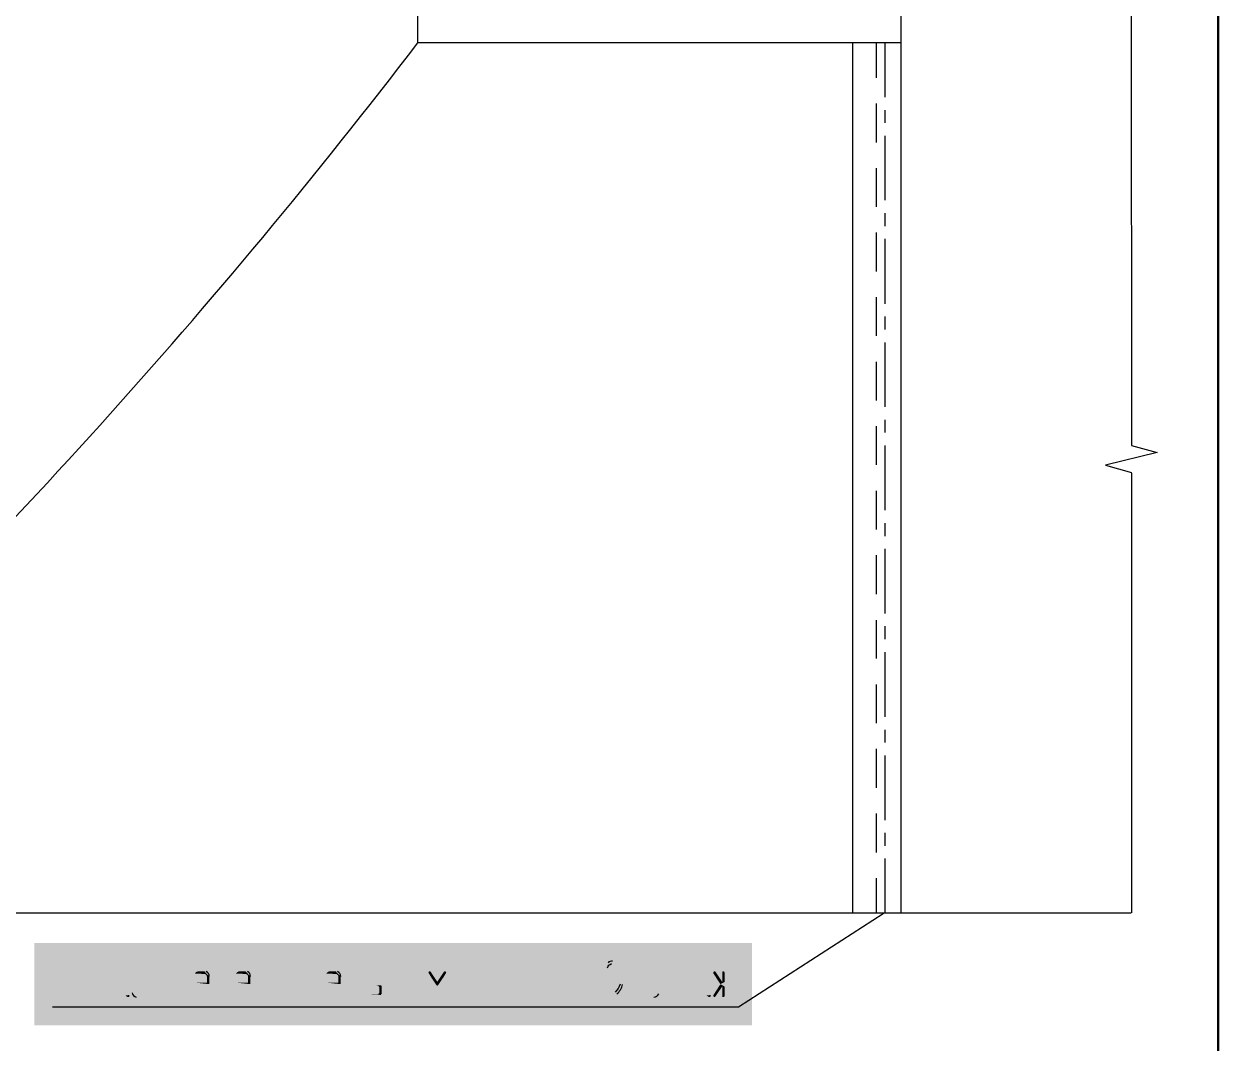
# Model space of a CAD drawing. Header units: millimetres. Extents: x -211 to 10565, y -2293 to 2244.
# Drawn here: x 5324.6 to 5440.2, y 80.5 to 179.2 of the extents above; entities that cross this region are included whole.
import ezdxf

# ---------------------------------------------------------------- set-up
doc = ezdxf.new("R2010")
doc.units = ezdxf.units.MM
doc.layers.add('PDF _Геометрия', color=7, linetype='Continuous')
doc.layers.add('PDF _Сплошная заливка', color=7, linetype='Continuous')

msp = doc.modelspace()

# ---------------------------------------------------------------- hatches: boundary and pattern name
at = {"layer": 'PDF _Сплошная заливка', "transparency": 33554559}
for points in [[(5327.5, 88.46), (5327.41, 88.42), (5327.37, 88.34), (5327.37, 85.08), (5327.41, 84.99), (5327.5, 84.97), (5327.58, 84.99), (5327.58, 85.01), (5327.62, 85.1), (5327.62, 88.34), (5327.58, 88.42)], [(5328.98, 88.46), (5328.96, 88.46), (5328.89, 88.4), (5327.62, 86.71), (5327.62, 86.3), (5328.03, 86.86), (5328.2, 87.09), (5329.08, 88.25), (5329.11, 88.34), (5329.06, 88.42)], [(5344.07, 88.46), (5343.18, 88.46), (5343.09, 88.42), (5343.07, 88.34), (5343.09, 88.25), (5343.2, 88.21), (5344.07, 88.21), (5344.15, 88.19), (5344.24, 88.15), (5344.3, 88.06), (5344.32, 87.96), (5344.32, 87.47), (5343.56, 87.47), (5343.47, 87.45), (5343.37, 87.43), (5343.28, 87.38), (5343.22, 87.32), (5343.16, 87.24), (5344.32, 87.21), (5344.32, 85.48), (5344.3, 85.37), (5344.24, 85.29), (5344.15, 85.25), (5344.07, 85.23), (5343.56, 85.23), (5343.16, 85.2), (5343.22, 85.12), (5343.28, 85.06), (5343.37, 85.01), (5343.47, 84.97), (5344.17, 84.97), (5344.34, 85.06), (5344.43, 85.12), (5344.47, 85.18), (5344.53, 85.27), (5344.55, 85.37), (5344.55, 88.06), (5344.53, 88.15), (5344.49, 88.23), (5344.34, 88.38), (5344.26, 88.42), (5344.15, 88.44)], [(5328.2, 87.09), (5328.03, 86.86), (5328.87, 85.04), (5328.92, 84.99), (5328.98, 84.97), (5329.06, 85.01), (5329.11, 85.1), (5329.11, 85.14)], [(5332.09, 87.47), (5331.2, 87.47), (5331.12, 87.43), (5331.09, 87.34), (5331.09, 84.1), (5331.14, 84.02), (5331.22, 83.98), (5331.31, 84.02), (5331.35, 84.1), (5331.35, 84.97), (5332.19, 84.97), (5332.36, 85.06), (5332.45, 85.12), (5332.49, 85.18), (5331.35, 85.23), (5331.35, 87.21), (5332.09, 87.21), (5332.49, 87.24), (5332.43, 87.32), (5332.36, 87.38), (5332.28, 87.43), (5332.19, 87.45)], [(5332.49, 87.24), (5332.09, 87.21), (5332.17, 87.19), (5332.26, 87.13), (5332.32, 87.07), (5332.34, 86.96), (5332.34, 85.48), (5332.32, 85.37), (5332.26, 85.29), (5332.17, 85.25), (5332.09, 85.23), (5331.35, 85.23), (5332.49, 85.18), (5332.55, 85.27), (5332.58, 85.37), (5332.58, 87.07), (5332.55, 87.15)], [(5333.17, 87.24), (5333.08, 87.07), (5333.08, 85.37), (5333.1, 85.29), (5333.17, 85.18), (5333.3, 85.06), (5333.46, 84.97), (5334.1, 84.97), (5334.21, 84.99), (5334.29, 85.01), (5334.37, 85.08), (5334.44, 85.14), (5334.82, 85.16), (5334.73, 85.2), (5333.57, 85.23), (5333.49, 85.25), (5333.4, 85.29), (5333.34, 85.37), (5333.34, 87.07), (5333.4, 87.13), (5333.49, 87.19), (5333.57, 87.21), (5334.33, 87.21)], [(5334.44, 87.47), (5333.57, 87.47), (5333.46, 87.45), (5333.38, 87.43), (5333.3, 87.38), (5333.21, 87.3), (5333.17, 87.24), (5334.33, 87.21), (5334.33, 85.48), (5334.31, 85.37), (5334.25, 85.29), (5334.16, 85.25), (5334.08, 85.23), (5333.57, 85.23), (5334.73, 85.2), (5334.69, 85.25), (5334.61, 85.31), (5334.59, 85.37), (5334.56, 85.48), (5334.56, 87.36), (5334.54, 87.43)], [(5338.08, 87.47), (5337.19, 87.47), (5337.1, 87.43), (5337.08, 87.34), (5337.08, 85.1), (5337.13, 84.99), (5337.21, 84.97), (5337.29, 84.99), (5337.29, 85.01), (5337.34, 85.1), (5337.34, 87.21), (5338.08, 87.21), (5338.5, 87.24), (5338.44, 87.32), (5338.35, 87.38), (5338.27, 87.43), (5338.18, 87.45)], [(5338.5, 87.24), (5338.08, 87.21), (5338.16, 87.19), (5338.25, 87.13), (5338.31, 87.07), (5338.33, 86.96), (5338.33, 85.1), (5338.35, 84.99), (5338.44, 84.97), (5338.54, 84.99), (5338.54, 85.01), (5338.56, 85.1), (5338.56, 87.07), (5338.54, 87.15)], [(5340.07, 87.47), (5339.18, 87.47), (5339.09, 87.43), (5339.07, 87.34), (5339.07, 84.1), (5339.11, 84.02), (5339.2, 83.98), (5339.28, 84.02), (5339.33, 84.1), (5339.33, 84.97), (5340.17, 84.97), (5340.34, 85.06), (5340.43, 85.12), (5340.47, 85.18), (5339.33, 85.23), (5339.33, 87.21), (5340.07, 87.21), (5340.47, 87.24), (5340.41, 87.32), (5340.34, 87.38), (5340.26, 87.43), (5340.17, 87.45)], [(5340.47, 87.24), (5340.07, 87.21), (5340.15, 87.19), (5340.24, 87.13), (5340.3, 87.07), (5340.32, 86.96), (5340.32, 85.48), (5340.3, 85.37), (5340.24, 85.29), (5340.15, 85.25), (5340.07, 85.23), (5339.33, 85.23), (5340.47, 85.18), (5340.53, 85.27), (5340.55, 85.37), (5340.55, 87.07), (5340.53, 87.15)], [(5341.17, 87.24), (5341.08, 87.07), (5341.08, 85.37), (5341.1, 85.29), (5341.17, 85.18), (5341.29, 85.06), (5341.46, 84.97), (5342.46, 84.97), (5342.54, 85.01), (5342.56, 85.1), (5342.52, 85.18), (5342.44, 85.23), (5341.57, 85.23), (5341.48, 85.25), (5341.4, 85.29), (5341.34, 85.37), (5341.34, 86.09), (5342.48, 86.09), (5342.54, 86.14), (5342.56, 86.22), (5341.34, 86.35), (5341.34, 87.07), (5341.4, 87.13), (5341.48, 87.19), (5341.57, 87.21), (5342.08, 87.21)], [(5343.16, 87.24), (5343.07, 87.07), (5343.07, 85.37), (5343.09, 85.29), (5343.16, 85.2), (5343.56, 85.23), (5343.47, 85.25), (5343.39, 85.29), (5343.33, 85.37), (5343.33, 87.07), (5343.39, 87.13), (5343.47, 87.19), (5343.56, 87.21), (5344.32, 87.21)], [(5345.15, 87.24), (5345.06, 87.07), (5345.06, 85.37), (5345.08, 85.29), (5345.15, 85.18), (5345.27, 85.06), (5345.44, 84.97), (5346.44, 84.97), (5346.52, 85.01), (5346.54, 85.1), (5346.5, 85.18), (5346.41, 85.23), (5345.55, 85.23), (5345.46, 85.25), (5345.38, 85.29), (5345.31, 85.37), (5345.31, 86.09), (5346.46, 86.09), (5346.52, 86.14), (5346.54, 86.22), (5345.31, 86.35), (5345.31, 87.07), (5345.38, 87.13), (5345.46, 87.19), (5345.55, 87.21), (5346.06, 87.21)], [(5348.42, 87.47), (5347.68, 87.47), (5347.62, 87.45), (5347.56, 87.36), (5347.07, 85.12), (5347.07, 85.1), (5347.11, 85.01), (5347.2, 84.97), (5347.26, 84.99), (5347.3, 85.08), (5347.79, 87.21), (5348.32, 87.21), (5348.55, 87.34), (5348.55, 87.36), (5348.53, 87.43)], [(5348.55, 87.34), (5348.32, 87.21), (5348.32, 85.1), (5348.34, 84.99), (5348.42, 84.97), (5348.53, 84.99), (5348.53, 85.01), (5348.55, 85.1)], [(5349.19, 87.47), (5349.1, 87.43), (5349.06, 87.34), (5349.06, 85.37), (5349.08, 85.29), (5349.14, 85.18), (5349.55, 85.23), (5349.46, 85.25), (5349.38, 85.29), (5349.31, 85.37), (5349.31, 87.34), (5349.27, 87.43)], [(5350.41, 87.47), (5350.33, 87.43), (5350.31, 87.34), (5350.31, 85.23), (5349.55, 85.23), (5349.14, 85.18), (5349.27, 85.06), (5349.44, 84.97), (5350.46, 84.97), (5350.52, 85.01), (5350.54, 85.1), (5350.54, 87.34), (5350.5, 87.43)], [(5352.78, 87.47), (5351.15, 87.47), (5351.07, 87.43), (5351.05, 87.34), (5351.05, 85.1), (5351.09, 84.99), (5351.18, 84.97), (5351.26, 84.99), (5351.26, 85.01), (5351.3, 85.1), (5351.3, 87.21), (5352.78, 87.21), (5353.21, 87.24), (5353.14, 87.32), (5353.06, 87.38), (5352.97, 87.43), (5352.89, 87.45)], [(5352.3, 87.21), (5352.04, 87.21), (5352.04, 85.1), (5352.09, 84.99), (5352.17, 84.97), (5352.26, 84.99), (5352.26, 85.01), (5352.3, 85.1)], [(5353.21, 87.24), (5352.78, 87.21), (5352.89, 87.19), (5353.02, 87.07), (5353.04, 86.96), (5353.04, 85.1), (5353.08, 84.99), (5353.16, 84.97), (5353.25, 84.99), (5353.25, 85.01), (5353.29, 85.1), (5353.29, 86.96), (5353.27, 87.07), (5353.25, 87.15)], [(5353.88, 87.24), (5353.8, 87.07), (5353.8, 85.37), (5353.82, 85.29), (5353.88, 85.18), (5354.01, 85.06), (5354.18, 84.97), (5355.18, 84.97), (5355.26, 85.01), (5355.28, 85.1), (5355.24, 85.18), (5355.15, 85.23), (5354.29, 85.23), (5354.2, 85.25), (5354.12, 85.29), (5354.05, 85.37), (5354.05, 86.09), (5355.2, 86.09), (5355.26, 86.14), (5355.28, 86.22), (5354.05, 86.35), (5354.05, 87.07), (5354.12, 87.13), (5354.2, 87.19), (5354.29, 87.21), (5354.79, 87.21)], [(5357.14, 87.47), (5356.4, 87.47), (5356.34, 87.45), (5356.28, 87.36), (5355.79, 85.12), (5355.79, 85.1), (5355.83, 85.01), (5355.92, 84.97), (5355.98, 84.99), (5356.02, 85.08), (5356.51, 87.21), (5357.04, 87.21), (5357.27, 87.34), (5357.27, 87.36), (5357.25, 87.43)], [(5357.27, 87.34), (5357.04, 87.21), (5357.04, 85.1), (5357.06, 84.99), (5357.14, 84.97), (5357.25, 84.99), (5357.25, 85.01), (5357.27, 85.1)], [(5357.9, 87.47), (5357.82, 87.43), (5357.78, 87.34), (5357.78, 85.08), (5357.82, 84.99), (5357.9, 84.97), (5358.86, 84.97), (5358.96, 85.01), (5359.05, 85.06), (5359.13, 85.12), (5359.17, 85.18), (5358.03, 85.23), (5358.03, 86.09), (5358.77, 86.09), (5359.2, 86.11), (5359.13, 86.2), (5359.05, 86.26), (5358.96, 86.3), (5358.88, 86.33), (5358.77, 86.35), (5358.03, 86.35), (5358.03, 87.34), (5357.99, 87.43)], [(5359.92, 87.47), (5359.83, 87.43), (5359.79, 87.34), (5359.79, 85.1), (5359.83, 84.99), (5359.92, 84.97), (5360, 84.99), (5360, 85.01), (5360.04, 85.1), (5360.04, 86.09), (5361.04, 86.09), (5360.04, 86.35), (5360.04, 87.34), (5360, 87.43)], [(5361.14, 87.47), (5361.06, 87.43), (5361.04, 87.34), (5361.04, 86.35), (5360.04, 86.35), (5361.04, 86.09), (5361.04, 85.1), (5361.06, 84.99), (5361.14, 84.97), (5361.25, 84.99), (5361.25, 85.01), (5361.27, 85.1), (5361.27, 87.34), (5361.23, 87.43)], [(5361.86, 87.24), (5361.78, 87.07), (5361.78, 85.37), (5361.8, 85.29), (5361.86, 85.18), (5362.26, 85.23), (5362.18, 85.25), (5362.09, 85.29), (5362.03, 85.37), (5362.03, 87.07), (5362.09, 87.13), (5362.18, 87.19), (5362.26, 87.21), (5362.77, 87.21)], [(5362.77, 87.47), (5362.26, 87.47), (5362.16, 87.45), (5362.07, 87.43), (5361.99, 87.38), (5361.9, 87.3), (5361.86, 87.24), (5362.77, 87.21), (5362.86, 87.19), (5362.94, 87.13), (5363, 87.07), (5363.03, 86.96), (5363.03, 85.48), (5363, 85.37), (5362.94, 85.29), (5362.86, 85.25), (5362.77, 85.23), (5362.26, 85.23), (5361.86, 85.18), (5361.99, 85.06), (5362.16, 84.97), (5362.86, 84.97), (5362.96, 85.01), (5363.05, 85.06), (5363.13, 85.12), (5363.17, 85.18), (5363.24, 85.27), (5363.26, 85.37), (5363.26, 87.07), (5363.24, 87.15), (5363.19, 87.24), (5363.13, 87.32), (5363.05, 87.38), (5362.96, 87.43), (5362.88, 87.45)], [(5363.89, 87.47), (5363.81, 87.43), (5363.77, 87.34), (5364.02, 86.92), (5364.53, 86.16), (5364.63, 86.45), (5364, 87.41), (5363.94, 87.45)], [(5363.77, 87.34), (5363.77, 85.1), (5363.81, 84.99), (5363.89, 84.97), (5363.98, 84.99), (5363.98, 85.01), (5364.02, 85.1), (5364.02, 86.92)], [(5365.37, 87.47), (5365.35, 87.47), (5365.27, 87.41), (5364.63, 86.45), (5364.53, 86.16), (5364.55, 86.11), (5364.63, 86.07), (5364.66, 86.07), (5364.74, 86.16), (5365.25, 86.92), (5365.5, 87.34), (5365.46, 87.43)], [(5365.5, 87.34), (5365.25, 86.92), (5365.25, 85.1), (5365.29, 84.99), (5365.37, 84.97), (5365.46, 84.99), (5365.48, 85.01), (5365.5, 85.1)], [(5366.14, 87.47), (5366.05, 87.43), (5366.01, 87.34), (5366.01, 85.37), (5366.03, 85.29), (5366.09, 85.2), (5366.5, 85.23), (5366.41, 85.25), (5366.33, 85.29), (5366.26, 85.37), (5366.26, 87.34), (5366.22, 87.43)], [(5367.36, 87.47), (5367.28, 87.43), (5367.26, 87.34), (5367.26, 85.23), (5366.5, 85.23), (5366.09, 85.2), (5366.16, 85.12), (5366.22, 85.06), (5366.31, 85.01), (5366.41, 84.97), (5367.26, 84.97), (5367.26, 84.49), (5367.24, 84.38), (5367.17, 84.29), (5367.11, 84.25), (5367, 84.23), (5366.24, 84.23), (5366.16, 84.19), (5366.14, 84.1), (5366.16, 84.02), (5366.26, 83.98), (5367.11, 83.98), (5367.28, 84.06), (5367.36, 84.13), (5367.41, 84.19), (5367.47, 84.27), (5367.49, 84.38), (5367.49, 87.34), (5367.45, 87.43)], [(5369.61, 87.47), (5369.52, 87.43), (5369.48, 87.34), (5369.48, 85.37), (5369.5, 85.29), (5369.56, 85.18), (5369.69, 85.06), (5369.86, 84.97), (5371.72, 84.97), (5371.72, 84.59), (5371.76, 84.51), (5371.85, 84.49), (5371.93, 84.51), (5371.98, 84.59), (5371.98, 85.12), (5371.93, 85.2), (5371.85, 85.23), (5369.97, 85.23), (5369.88, 85.25), (5369.8, 85.29), (5369.73, 85.37), (5369.73, 87.34), (5369.69, 87.43)], [(5370.6, 87.47), (5370.52, 87.43), (5370.47, 87.34), (5370.47, 85.23), (5369.97, 85.23), (5370.73, 85.23), (5370.73, 87.34), (5370.69, 87.43)], [(5371.6, 87.47), (5371.51, 87.43), (5371.47, 87.34), (5371.47, 85.23), (5370.73, 85.23), (5371.72, 85.23), (5371.72, 87.34), (5371.68, 87.43)], [(5372.59, 87.47), (5372.51, 87.43), (5372.46, 87.34), (5372.46, 85.37), (5372.48, 85.29), (5372.55, 85.18), (5372.95, 85.23), (5372.87, 85.25), (5372.78, 85.29), (5372.72, 85.37), (5372.72, 87.34), (5372.67, 87.43)], [(5373.82, 87.47), (5373.73, 87.43), (5373.71, 87.34), (5373.71, 85.23), (5372.95, 85.23), (5372.55, 85.18), (5372.67, 85.06), (5372.84, 84.97), (5373.86, 84.97), (5373.92, 85.01), (5373.94, 85.1), (5373.94, 87.34), (5373.9, 87.43)], [(5376.19, 87.47), (5374.56, 87.47), (5374.47, 87.43), (5374.45, 87.34), (5374.45, 85.1), (5374.49, 84.99), (5374.58, 84.97), (5374.66, 84.99), (5374.66, 85.01), (5374.71, 85.1), (5374.71, 87.21), (5376.19, 87.21), (5376.61, 87.24), (5376.55, 87.32), (5376.46, 87.38), (5376.38, 87.43), (5376.29, 87.45)], [(5375.7, 87.21), (5375.45, 87.21), (5375.45, 85.1), (5375.49, 84.99), (5375.57, 84.97), (5375.66, 84.99), (5375.66, 85.01), (5375.7, 85.1)], [(5376.61, 87.24), (5376.19, 87.21), (5376.29, 87.19), (5376.42, 87.07), (5376.44, 86.96), (5376.44, 85.1), (5376.48, 84.99), (5376.57, 84.97), (5376.65, 84.99), (5376.65, 85.01), (5376.7, 85.1), (5376.7, 86.96), (5376.67, 87.07), (5376.65, 87.15)], [(5377.31, 87.47), (5377.22, 87.43), (5377.18, 87.34), (5377.18, 85.37), (5377.2, 85.29), (5377.27, 85.2), (5377.67, 85.23), (5377.58, 85.25), (5377.5, 85.29), (5377.44, 85.37), (5377.44, 87.34), (5377.39, 87.43)], [(5378.54, 87.47), (5378.45, 87.43), (5378.43, 87.34), (5378.43, 85.23), (5377.67, 85.23), (5377.27, 85.2), (5377.33, 85.12), (5377.39, 85.06), (5377.48, 85.01), (5377.58, 84.97), (5378.43, 84.97), (5378.43, 84.49), (5378.41, 84.38), (5378.35, 84.29), (5378.28, 84.25), (5378.18, 84.23), (5377.41, 84.23), (5377.33, 84.19), (5377.31, 84.1), (5377.33, 84.02), (5377.44, 83.98), (5378.28, 83.98), (5378.45, 84.06), (5378.54, 84.13), (5378.58, 84.19), (5378.64, 84.27), (5378.66, 84.38), (5378.66, 87.34), (5378.62, 87.43)], [(5388.35, 87.47), (5386.73, 87.47), (5386.64, 87.43), (5386.62, 87.34), (5386.62, 85.1), (5386.66, 84.99), (5386.75, 84.97), (5386.83, 84.99), (5386.83, 85.01), (5386.87, 85.1), (5386.87, 87.21), (5388.35, 87.21), (5388.78, 87.24), (5388.71, 87.32), (5388.63, 87.38), (5388.55, 87.43), (5388.46, 87.45)], [(5387.87, 87.21), (5387.61, 87.21), (5387.61, 85.1), (5387.66, 84.99), (5387.74, 84.97), (5387.83, 84.99), (5387.83, 85.01), (5387.87, 85.1)], [(5388.78, 87.24), (5388.35, 87.21), (5388.46, 87.19), (5388.59, 87.07), (5388.61, 86.96), (5388.61, 85.1), (5388.65, 84.99), (5388.74, 84.97), (5388.82, 84.99), (5388.82, 85.01), (5388.86, 85.1), (5388.86, 86.96), (5388.84, 87.07), (5388.82, 87.15)], [(5389.43, 87.24), (5389.35, 87.07), (5389.35, 85.37), (5389.37, 85.29), (5389.43, 85.18), (5389.56, 85.06), (5389.73, 84.97), (5390.36, 84.97), (5390.47, 84.99), (5390.56, 85.01), (5390.64, 85.08), (5390.7, 85.14), (5391.08, 85.16), (5391, 85.2), (5389.84, 85.23), (5389.75, 85.25), (5389.67, 85.29), (5389.6, 85.37), (5389.6, 87.07), (5389.67, 87.13), (5389.75, 87.19), (5389.84, 87.21), (5390.6, 87.21)], [(5390.7, 87.47), (5389.84, 87.47), (5389.73, 87.45), (5389.65, 87.43), (5389.56, 87.38), (5389.48, 87.3), (5389.43, 87.24), (5390.6, 87.21), (5390.6, 85.48), (5390.58, 85.37), (5390.51, 85.29), (5390.43, 85.25), (5390.34, 85.23), (5389.84, 85.23), (5391, 85.2), (5390.96, 85.25), (5390.87, 85.31), (5390.85, 85.37), (5390.83, 85.48), (5390.83, 87.36), (5390.81, 87.43)], [(5391.47, 87.47), (5391.38, 87.41), (5391.34, 87.34), (5391.34, 87.3), (5391.36, 87.26), (5392.04, 86.22), (5392.44, 86.43), (5392.21, 86.45), (5391.57, 87.41), (5391.55, 87.43)], [(5393.2, 87.47), (5393.14, 87.45), (5393.09, 87.41), (5392.44, 86.43), (5392.04, 86.22), (5392.44, 85.99), (5393.09, 85.04), (5393.12, 85.01), (5393.2, 84.97), (5393.29, 85.01), (5393.33, 85.1), (5393.33, 85.12), (5393.31, 85.16), (5392.59, 86.22), (5393.31, 87.26), (5393.33, 87.34), (5393.29, 87.43)], [(5392.31, 87.47), (5392.23, 87.43), (5392.21, 87.34), (5392.21, 86.45), (5392.44, 86.43), (5392.44, 87.34), (5392.4, 87.43)], [(5359.2, 86.11), (5358.77, 86.09), (5358.86, 86.07), (5358.94, 86.03), (5359.01, 85.95), (5359.03, 85.84), (5359.03, 85.48), (5359.01, 85.37), (5358.94, 85.29), (5358.86, 85.25), (5358.77, 85.23), (5358.03, 85.23), (5359.17, 85.18), (5359.24, 85.27), (5359.26, 85.37), (5359.26, 85.95), (5359.24, 86.03)], [(5392.04, 86.22), (5391.36, 85.16), (5391.34, 85.1), (5391.38, 85.01), (5391.47, 84.97), (5391.53, 84.99), (5391.57, 85.04), (5392.21, 85.99), (5392.44, 85.99)], [(5392.44, 85.99), (5392.21, 85.99), (5392.21, 85.08), (5392.23, 84.99), (5392.31, 84.97), (5392.42, 84.99), (5392.42, 85.01), (5392.44, 85.1)], [(5334.82, 85.16), (5334.44, 85.14), (5334.54, 85.04), (5334.67, 84.97), (5334.71, 84.97), (5334.8, 84.99), (5334.84, 85.1)], [(5391.08, 85.16), (5390.7, 85.14), (5390.81, 85.04), (5390.94, 84.97), (5390.98, 84.97), (5391.06, 84.99), (5391.11, 85.1)]]:
    msp.add_hatch(color=256, dxfattribs=at).paths.add_polyline_path(points)
h = msp.add_hatch(color=256, dxfattribs=at)
h.paths.add_polyline_path([(5381.08, 88.23), (5381.01, 88.17), (5380.97, 88.08), (5380.91, 88), (5380.89, 87.91), (5380.86, 87.81), (5380.86, 87.11), (5380.89, 87.02), (5380.91, 86.92), (5380.95, 86.83), (5381.01, 86.75), (5381.08, 86.69), (5381.6, 86.71), (5381.52, 86.73), (5381.44, 86.75), (5381.33, 86.79), (5381.27, 86.86), (5381.14, 87.02), (5381.12, 87.11), (5381.12, 87.81)], flags=0)
h.paths.add_polyline_path([(5381.5, 88.21), (5381.86, 88.21)], flags=0)
h = msp.add_hatch(color=256, dxfattribs=at)
h.paths.add_polyline_path([(5381.86, 88.46), (5381.6, 88.46)], flags=0)
h.paths.add_polyline_path([(5381.16, 88.29), (5381.08, 88.23), (5381.86, 88.21), (5381.96, 88.21), (5382.13, 88.12), (5382.22, 88.06), (5382.26, 88), (5382.32, 87.91), (5382.35, 87.81), (5382.35, 86.71), (5381.6, 86.71), (5381.08, 86.69), (5381.14, 86.62), (5381.22, 86.56), (5381.31, 86.52), (5381.41, 86.5), (5381.5, 86.47), (5382.35, 86.47), (5382.35, 86.33), (5382.32, 86.22)], flags=0)
h.paths.add_polyline_path([(5381.84, 85.44), (5381.77, 85.4), (5381.73, 85.37), (5381.65, 85.31), (5381.63, 85.29), (5381.52, 85.25), (5381.44, 85.23), (5381.37, 85.16), (5381.35, 85.1), (5381.39, 85.01), (5381.48, 84.97), (5381.52, 84.97), (5381.58, 85.01), (5381.69, 85.06), (5381.77, 85.1), (5381.86, 85.16), (5381.94, 85.2), (5382.01, 85.27)], flags=0)
h.paths.add_polyline_path([(5382.56, 86.2), (5382.6, 86.41), (5382.6, 87.87), (5382.56, 88), (5382.51, 88.08), (5382.45, 88.17), (5382.32, 88.29), (5382.24, 88.36), (5382.15, 88.4), (5382.05, 88.44), (5381.96, 88.44)], flags=0)
h = msp.add_hatch(color=256, dxfattribs=at)
h.paths.add_polyline_path([(5336.45, 87.47), (5335.58, 87.47), (5335.47, 87.45), (5335.39, 87.43), (5335.31, 87.38), (5335.22, 87.3), (5335.18, 87.24), (5335.09, 87.07), (5335.09, 85.37)], flags=0)
h.paths.add_polyline_path([(5335.47, 84.97), (5336.47, 84.97), (5336.55, 85.01), (5336.58, 85.1), (5336.53, 85.18), (5336.45, 85.23), (5335.58, 85.23), (5335.5, 85.25), (5335.41, 85.29), (5335.35, 85.37), (5335.35, 87.07), (5335.41, 87.13), (5335.5, 87.19), (5335.58, 87.21), (5336.47, 87.21), (5336.55, 87.26), (5336.58, 87.34), (5336.53, 87.43)], flags=0)
h = msp.add_hatch(color=256, dxfattribs=at)
h.paths.add_polyline_path([(5342.08, 87.47), (5341.57, 87.47), (5341.46, 87.45), (5341.38, 87.43), (5341.29, 87.38), (5341.21, 87.3), (5341.17, 87.24), (5342.08, 87.21), (5342.16, 87.19), (5342.25, 87.13), (5342.31, 87.07), (5342.33, 86.96), (5342.33, 86.35), (5341.34, 86.35), (5342.56, 86.22), (5342.56, 86.96)], flags=0)
h.paths.add_polyline_path([(5342.27, 87.43), (5342.18, 87.45)], flags=0)
h = msp.add_hatch(color=256, dxfattribs=at)
h.paths.add_polyline_path([(5346.06, 87.47), (5345.55, 87.47), (5345.44, 87.45), (5345.36, 87.43), (5345.27, 87.38), (5345.19, 87.3), (5345.15, 87.24), (5346.06, 87.21), (5346.14, 87.19), (5346.22, 87.13), (5346.29, 87.07), (5346.31, 86.96), (5346.31, 86.35), (5345.31, 86.35), (5346.54, 86.22), (5346.54, 86.96)], flags=0)
h.paths.add_polyline_path([(5346.25, 87.43), (5346.16, 87.45)], flags=0)
h = msp.add_hatch(color=256, dxfattribs=at)
h.paths.add_polyline_path([(5354.79, 87.47), (5354.29, 87.47), (5354.18, 87.45), (5354.1, 87.43), (5354.01, 87.38), (5353.93, 87.3), (5353.88, 87.24), (5354.79, 87.21), (5354.88, 87.19), (5354.96, 87.13), (5355.03, 87.07), (5355.05, 86.96), (5355.05, 86.35), (5354.05, 86.35), (5355.28, 86.22), (5355.28, 86.96)], flags=0)
h.paths.add_polyline_path([(5354.98, 87.43), (5354.9, 87.45)], flags=0)
h = msp.add_hatch(color=256, dxfattribs=at)
h.paths.add_polyline_path([(5385.6, 87.47), (5384.72, 87.47), (5384.63, 87.41), (5384.61, 87.34), (5384.63, 87.26), (5384.63, 87.24), (5384.74, 87.21), (5385.6, 87.21), (5385.69, 87.19), (5385.77, 87.13), (5385.84, 87.07), (5385.86, 86.96), (5385.86, 86.35), (5385.33, 86.35), (5385.27, 86.28), (5385.22, 86.22), (5385.27, 86.14), (5385.35, 86.09), (5385.86, 86.09), (5385.86, 85.48), (5385.84, 85.37), (5385.77, 85.29), (5385.69, 85.25), (5385.6, 85.23), (5384.72, 85.23), (5384.63, 85.18), (5384.61, 85.1), (5384.63, 85.01), (5384.74, 84.97), (5385.6, 84.97)], flags=0)
h.paths.add_polyline_path([(5386.07, 85.27), (5386.09, 85.37), (5386.09, 87.07), (5386.07, 87.15), (5386.03, 87.24), (5385.96, 87.32), (5385.88, 87.38), (5385.79, 87.43), (5385.71, 87.45)], flags=0)

# ---------------------------------------------------------------- linework, layer by layer
at = {"layer": 'PDF _Геометрия', "lineweight": 50}
msp.add_lwpolyline([(5045.15, 10.02), (5045.15, 296.94), (5440.22, 296.94), (5440.22, 10.02)], close=True, dxfattribs=at)
at = {"layer": 'PDF _Геометрия', "lineweight": 25}
for points in [[(5330.46, 181.02), (5276.63, 181.02), (5276.63, 93.12), (5409.54, 93.12), (5409.54, 181.02), (5431.8, 181.02), (5431.8, 213.97), (5429.3, 214.71), (5434.32, 215.91), (5431.8, 216.61), (5431.8, 249.6), (5409.54, 249.6)], [(5409.54, 177.34), (5362.75, 177.34), (5362.75, 181.02)], [(5431.8, 181.02), (5431.82, 138.36), (5434.32, 137.68), (5429.32, 136.46), (5431.82, 135.74)], [(5404.84, 177.34), (5404.84, 93.12)], [(5407.97, 177.34), (5407.97, 172.09)], [(5407.97, 170.84), (5407.97, 169.59)], [(5407.97, 168.34), (5407.97, 162.1)], [(5407.97, 160.85), (5407.97, 159.6)], [(5407.97, 158.36), (5407.97, 152.09)], [(5407.97, 150.84), (5407.97, 149.6)], [(5407.97, 148.35), (5407.97, 142.1)], [(5407.97, 140.86), (5407.97, 139.61)], [(5407.97, 138.36), (5407.97, 132.1)], [(5431.82, 135.69), (5431.84, 93.12)], [(5407.97, 130.85), (5407.97, 129.6)], [(5407.97, 128.35), (5407.97, 122.11)], [(5407.97, 120.86), (5407.97, 119.61)], [(5407.97, 118.36), (5407.97, 112.1)], [(5407.97, 110.85), (5407.97, 109.6)], [(5407.97, 108.35), (5407.97, 102.11)], [(5407.97, 100.86), (5407.97, 99.61)], [(5407.97, 98.37), (5407.97, 93.12)], [(5407.8, 93.03), (5393.79, 83.98), (5327.37, 83.98)], [(5409.54, 93.12), (5431.8, 93.12)]]:
    msp.add_lwpolyline(points, dxfattribs=at)
msp.add_lwpolyline([(5282.15, 93.12), (5282.15, 97.73), (5290.21, 97.73), (5290.21, 105.92), (5298.27, 105.92, 0.040773), (5362.75, 177.34)], format="xyb", dxfattribs=at)
at = {"layer": 'PDF _Геометрия', "color": 1, "lineweight": 25}
for points in [[(5407.12, 177.34), (5407.12, 173.97)], [(5407.12, 171.48), (5407.12, 167.71)], [(5407.12, 165.21), (5407.12, 161.47)], [(5407.12, 158.97), (5407.12, 155.22)], [(5407.12, 152.73), (5407.12, 148.98)], [(5407.12, 146.46), (5407.12, 142.72)], [(5407.12, 140.22), (5407.12, 136.48)], [(5407.12, 133.98), (5407.12, 130.23)], [(5407.12, 127.74), (5407.12, 123.97)], [(5407.12, 121.47), (5407.12, 117.73)], [(5407.12, 115.23), (5407.12, 111.49)], [(5407.12, 108.99), (5407.12, 105.24)], [(5407.12, 102.75), (5407.12, 98.98)], [(5407.12, 96.48), (5407.12, 93.12)]]:
    msp.add_lwpolyline(points, dxfattribs=at)
at = {"layer": 'PDF _Геометрия', "lineweight": 25}
for points in [[(5381.12, 87.81), (5381.16, 88.07), (5381.29, 88.1), (5381.5, 88.21)], [(5381.6, 88.46), (5381.45, 88.44), (5381.27, 88.43), (5381.16, 88.29)], [(5342.56, 86.96), (5342.59, 87.16), (5342.45, 87.36), (5342.27, 87.43)], [(5346.54, 86.96), (5346.57, 87.16), (5346.43, 87.36), (5346.25, 87.43)], [(5355.28, 86.96), (5355.31, 87.16), (5355.17, 87.36), (5354.98, 87.43)], [(5382.32, 86.22), (5382.18, 85.85), (5382.13, 85.72), (5381.84, 85.44)], [(5382.01, 85.27), (5382.28, 85.49), (5382.49, 85.85), (5382.56, 86.2)], [(5335.09, 85.37), (5335.12, 85.18), (5335.3, 85.04), (5335.47, 84.97)], [(5385.6, 84.97), (5385.8, 84.96), (5385.98, 85.1), (5386.07, 85.27)]]:
    msp.add_open_spline(points, degree=3, dxfattribs=at)
at = {"layer": 'PDF _Сплошная заливка', "lineweight": 25, "transparency": 33554559}
msp.add_solid([(5407.8, 93.06), (5407.97, 93.12), (5407.82, 92.99)], dxfattribs=at)
at = {"layer": 'PDF _Сплошная заливка', "color": 7, "lineweight": 25, "true_color": 0xffffff, "transparency": 33554559}
for points in [[(5325.61, 90.22), (5325.61, 82.22), (5395.1, 90.22)], [(5325.61, 82.22), (5395.1, 90.22), (5395.1, 82.22)]]:
    msp.add_solid(points, dxfattribs=at)

doc.saveas('drawing.dxf')
